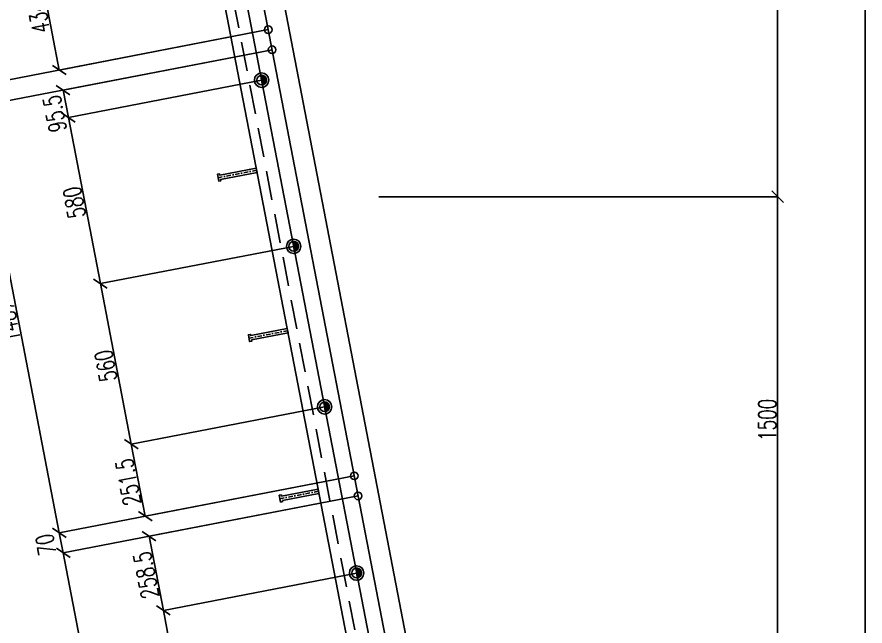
# Model space of a CAD drawing. Extents: x 707090 to 723393, y -5011 to 6523.
# Drawn here: x 717855 to 720764, y 2237 to 4324 of the extents above; entities that cross this region are included whole.
import ezdxf

# ---------------------------------------------------------------- set-up
doc = ezdxf.new("R2010")
doc.units = 0
doc.header["$LTSCALE"] = 200
doc.header["$MEASUREMENT"] = 0
doc.linetypes.add('DASHDOT', pattern=[1, 0.5, -0.25, 0, -0.25])
doc.linetypes.add('DASHED', pattern=[0.75, 0.5, -0.25])
doc.layers.get('0').update_dxf_attribs({"linetype": 'CONTINUOUS'})
for name, color, linetype in [('ASSI', 6, 'CONTINUOUS'), ('Echelon', 1, 'CONTINUOUS'), ('FORI', 2, 'CONTINUOUS'), ('LINEA_ANG', 2, 'CONTINUOUS'), ('LS', 7, 'CONTINUOUS'), ('MZ', 6, 'DASHDOT'), ('QT_MPR', 7, 'CONTINUOUS'), ('QT_MSP', 7, 'CONTINUOUS'), ('TRAT-Y', 7, 'DASHED')]:
    doc.layers.add(name, color=color, linetype=linetype)
doc.styles.add('QUOTE', font='ROMANS8.SHX', dxfattribs={"width": 0.7})
doc.styles.add('RS', font='ROMANS8.shx', dxfattribs={"width": 0.7})
doc.styles.get("Standard").update_dxf_attribs({"font": 'ROMANS8.SHX', "width": 0.7})
doc.dimstyles.new('TRATTO', dxfattribs={"dimscale": 0, "dimtxt": 60, "dimasz": 40, "dimexe": 0, "dimexo": 0, "dimgap": 5, "dimtad": 1, "dimrnd": 0.5, "dimdsep": 46, "dimtxsty": 'RS', "dimblk1": 'OBLIQUE', "dimblk2": 'OBLIQUE', "dimsah": 1, "dimcen": 0.09, "dimclrd": 2, "dimclre": 2, "dimclrt": 7, "dimadec": 0, "dimazin": 0, "dimtfac": 1, "dimtix": 1, "dimtmove": 2, "dimatfit": 3, "dimfxl": 1, "dimtolj": 1, "dimtzin": 0, "dimarcsym": 0})

# ---------------------------------------------------------------- blocks, each defined once
blk = doc.blocks.new('_OBLIQUE')
at = {"color": 0, "linetype": 'ByBlock'}
blk.add_line((-0.5, -0.5), (0.5, 0.5), dxfattribs=at)
blk = doc.blocks.new('*D20')
at = {"layer": 'LS', "color": 2, "lineweight": -2, "transparency": 16777216}
for p, q in [((718912, 5236.4), (720463.6, 5236.4)), ((720463.6, 5236.4), (720463.6, 3707.8)), ((719096.8, 3707.8), (720463.6, 3707.8))]:
    blk.add_line(p, q, dxfattribs=at)
at = {"layer": 'LS', "color": 2, "lineweight": -2, "transparency": 16777216, "xscale": 40, "yscale": 40, "zscale": 40}
for p, rotation in [((720463.6, 5236.4), 90), ((720463.6, 3707.8), 270)]:
    blk.add_blockref('_OBLIQUE', p, dxfattribs=dict(at, rotation=rotation))
at = {"layer": 'LS', "color": 7, "transparency": 16777216, "insert": (720428.6, 4472.1), "char_height": 60, "attachment_point": 5, "rotation": 90, "style": 'RS'}
blk.add_mtext('\\A1;1500', dxfattribs=at)
blk = doc.blocks.new('*D21')
at = {"layer": 'LS', "color": 2, "lineweight": -2, "transparency": 16777216}
for p, q in [((719096.8, 3707.8), (720463.6, 3707.8)), ((720463.6, 3707.8), (720463.6, 2179.1)), ((719338.9, 2179.1), (720463.6, 2179.1))]:
    blk.add_line(p, q, dxfattribs=at)
at = {"layer": 'LS', "color": 2, "lineweight": -2, "transparency": 16777216, "xscale": 40, "yscale": 40, "zscale": 40}
for p, rotation in [((720463.6, 3707.8), 90), ((720463.6, 2179.1), 270)]:
    blk.add_blockref('_OBLIQUE', p, dxfattribs=dict(at, rotation=rotation))
at = {"layer": 'LS', "color": 7, "transparency": 16777216, "insert": (720428.6, 2943.4), "char_height": 60, "attachment_point": 5, "rotation": 90, "style": 'RS'}
blk.add_mtext('\\A1;1500', dxfattribs=at)
blk = doc.blocks.new('16')
blk.add_circle((0, 0), 1)
blk = doc.blocks.new('ASSE98')
blk.add_line((0, 0), (1, 0))
at = {"color": 7, "style": 'QUOTE', "width": 0.5, "flags": 1}
for tag, p in [('TI', (1.38308, 6.82731)), ('DI_S', (1.38308, 6.42178)), ('D_S', (1.38308, 6.02092)), ('E_S', (1.38308, 5.68065)), ('NFORI', (1.36454, 5.29792)), ('ALAR', (1.36349, 4.93246)), ('FAM', (1.3775, 4.54645)), ('ALA', (1.38308, 4.19257)), ('DISP2', (1.38308, 3.84971)), ('DISP1', (1.38308, 3.50686)), ('PINZAF', (1.38308, 3.164)), ('PINZAI', (1.38308, 2.82114)), ('TRP', (1.38308, 2.47829)), ('NP', (1.38308, 2.13543)), ('SV', (1.38308, 1.79257)), ('PESO', (1.38308, 1.44971)), ('QUA', (1.38308, 1.10686)), ('LUN', (1.38308, 0.764)), ('PROF', (1.38308, 0.42114)), ('POS', (1.38308, 0.07829))]:
    blk.add_attdef(tag, p, '', height=0.2, dxfattribs=at)
at = {"color": 7, "flags": 1}
for tag, p in [('LAV1', (3.07431, 6.82847)), ('LAV2', (3.07431, 6.49513)), ('LAV3', (3.07431, 6.1618)), ('LAV4', (3.07431, 5.82847)), ('LAV5', (3.07431, 5.49513)), ('LAV6', (3.07431, 5.1618)), ('LAV7', (3.07431, 4.82847)), ('LAV8', (3.07431, 4.49513)), ('LAV9', (3.07431, 4.1618)), ('LAV10', (3.07431, 3.82847))]:
    blk.add_attdef(tag, p, '', height=0.2, dxfattribs=at)
blk = doc.blocks.new('P20')
at = {"color": 0}
for p, q in [((0, 0.98), (0.02, 1)), ((0, 0.94), (0.06, 1)), ((1, -0.01), (0, 0.99)), ((0, 0.89), (0.1, 0.99)), ((0, 0.85), (0.14, 0.99)), ((0, 0.8), (0.18, 0.98)), ((0, 0.76), (0.22, 0.98)), ((0, 0.71), (0.25, 0.97)), ((0, 0.67), (0.29, 0.96)), ((1, -0.05), (0, 0.95)), ((0, 0.62), (0.32, 0.95)), ((0, 0.58), (0.36, 0.93)), ((0, 0.53), (0.39, 0.92)), ((0, 0.49), (0.42, 0.91)), ((1, -0.09), (0, 0.9)), ((0, 0.44), (0.45, 0.89)), ((0, 0.4), (0.48, 0.88)), ((0.99, -0.13), (0, 0.86)), ((0, 0.35), (0.51, 0.86)), ((0, 0.31), (0.54, 0.84)), ((0, 0.26), (0.56, 0.83)), ((0.99, -0.17), (0, 0.81)), ((0, 0.22), (0.59, 0.81)), ((0, 0.17), (0.61, 0.79)), ((0.98, -0.21), (0, 0.77)), ((0, 0.13), (0.64, 0.77)), ((0, 0.08), (0.66, 0.75)), ((0, 0.04), (0.69, 0.73)), ((0.97, -0.25), (0, 0.72)), ((0, -0.01), (0.71, 0.7)), ((0.96, -0.28), (0, 0.68)), ((0, -0.05), (0.73, 0.68)), ((0, -0.1), (0.75, 0.66)), ((0.95, -0.32), (0, 0.63)), ((0, -0.14), (0.77, 0.63)), ((0, -0.19), (0.79, 0.61)), ((0.94, -0.35), (0, 0.59)), ((0, -0.23), (0.81, 0.58)), ((0, -0.28), (0.83, 0.56)), ((0.92, -0.38), (0, 0.54)), ((0, -0.32), (0.85, 0.53)), ((0.91, -0.41), (0, 0.5)), ((0, -0.36), (0.87, 0.5)), ((0, -0.41), (0.88, 0.47)), ((0.9, -0.44), (0, 0.45)), ((0, -0.45), (0.9, 0.44)), ((0.88, -0.47), (0, 0.41)), ((0, -0.5), (0.91, 0.41)), ((0, -0.54), (0.92, 0.38)), ((0.87, -0.5), (0, 0.36)), ((0, -0.59), (0.94, 0.35)), ((0.85, -0.53), (0, 0.32)), ((0, -0.63), (0.95, 0.31)), ((0, -0.68), (0.96, 0.28)), ((0.83, -0.56), (0, 0.27)), ((0, -0.72), (0.97, 0.25)), ((0.81, -0.58), (0, 0.23)), ((0, -0.77), (0.98, 0.21)), ((0.79, -0.61), (0, 0.18)), ((0, -0.81), (0.99, 0.17)), ((0.77, -0.63), (0, 0.14)), ((0, -0.86), (0.99, 0.13)), ((0.75, -0.66), (0, 0.09)), ((0, -0.9), (1, 0.09)), ((0.73, -0.68), (0, 0.05)), ((0, -0.95), (1, 0.05)), ((0.71, -0.7), (0, 0.01)), ((0, -0.99), (1, 0.01)), ((1, 0.04), (0.04, 1)), ((1, 0.09), (0.09, 1)), ((0.99, 0.14), (0.14, 0.99)), ((0.98, 0.19), (0.19, 0.98)), ((0.97, 0.25), (0.25, 0.97)), ((0.95, 0.31), (0.31, 0.95)), ((0.92, 0.38), (0.38, 0.92)), ((0.88, 0.47), (0.47, 0.88)), ((0.81, 0.59), (0.59, 0.81)), ((0.69, -0.73), (0, -0.04)), ((0.66, -0.75), (0, -0.08)), ((0.64, -0.77), (0, -0.13)), ((0.61, -0.79), (0, -0.17)), ((0.59, -0.81), (0, -0.22)), ((0.56, -0.83), (0, -0.26)), ((0.54, -0.84), (0, -0.31)), ((0.51, -0.86), (0, -0.35)), ((0.48, -0.88), (0, -0.4)), ((0.45, -0.89), (0, -0.44)), ((0.42, -0.91), (0, -0.49)), ((0.39, -0.92), (0, -0.53)), ((0.36, -0.93), (0, -0.58)), ((0.32, -0.95), (0, -0.62)), ((0.29, -0.96), (0, -0.67)), ((0.25, -0.97), (0, -0.71)), ((0.22, -0.98), (0, -0.76)), ((0.18, -0.98), (0, -0.8)), ((0.14, -0.99), (0, -0.85)), ((0.1, -0.99), (0, -0.89)), ((0.04, -1), (1, -0.04)), ((0.09, -1), (1, -0.09)), ((0.14, -0.99), (0.99, -0.14)), ((0.19, -0.98), (0.98, -0.19)), ((0.25, -0.97), (0.97, -0.25)), ((0.31, -0.95), (0.95, -0.31)), ((0.38, -0.92), (0.92, -0.38)), ((0.47, -0.88), (0.88, -0.47)), ((0.59, -0.81), (0.81, -0.59))]:
    blk.add_line(p, q, dxfattribs=at)
for radius in [1.5, 1]:
    blk.add_circle((0, 0), radius)
blk = doc.blocks.new('A$C6E393FD9')
at = {"layer": 'Echelon', "color": 3}
blk.add_lwpolyline([(2.5, 0), (0, 19.8), (168.6, 41.4), (167.9, 47.2), (177.8, 48.5), (181.8, 17.1), (171.9, 15.8), (171.2, 21.6), (2.5, 0)], close=True, dxfattribs=at)
at = {"layer": 'MZ', "ltscale": 0.2}
blk.add_line((1.3, 9.9), (179.8, 32.8), dxfattribs=at)
blk = doc.blocks.new('*D45')
at = {"layer": 'QT_MPR', "color": 2, "lineweight": -2, "transparency": 16777216}
for p, q in [((715879.6, 5236.4), (717131.6, 5477.9)), ((717131.6, 5477.9), (718900.4, -3694.3)), ((717648.5, -3935.7), (718900.4, -3694.3))]:
    blk.add_line(p, q, dxfattribs=at)
at = {"layer": 'QT_MPR', "color": 2, "lineweight": -2, "transparency": 16777216, "xscale": 40, "yscale": 40, "zscale": 40}
for p, rotation in [((717131.6, 5477.9), 100.9154326102447), ((718900.4, -3694.3), 280.9154326102447)]:
    blk.add_blockref('_OBLIQUE', p, dxfattribs=dict(at, rotation=rotation))
at = {"layer": 'QT_MPR', "color": 7, "transparency": 16777216, "insert": (717981.6, 885.2), "char_height": 60, "attachment_point": 5, "rotation": 100.9154, "style": 'RS'}
blk.add_mtext('\\A1;9341.5', dxfattribs=at)
blk = doc.blocks.new('*D95')
at = {"layer": 'QT_MPR', "color": 2, "lineweight": -2, "transparency": 16777216}
for p, q in [((718457.9, 5624.2), (717446.5, 5429.2)), ((717446.5, 5429.2), (717705.7, 4085.1)), ((718717.1, 4280.2), (717705.7, 4085.1))]:
    blk.add_line(p, q, dxfattribs=at)
at = {"layer": 'QT_MPR', "color": 2, "lineweight": -2, "transparency": 16777216, "xscale": 40, "yscale": 40, "zscale": 40}
for p, rotation in [((717446.5, 5429.2), 100.9154326102489), ((717705.7, 4085.1), 280.9154326102489)]:
    blk.add_blockref('_OBLIQUE', p, dxfattribs=dict(at, rotation=rotation))
at = {"layer": 'QT_MPR', "color": 7, "transparency": 16777216, "insert": (717541.7, 4750.5), "char_height": 60, "attachment_point": 5, "rotation": 100.9154, "style": 'RS'}
blk.add_mtext('\\A1;1368.5', dxfattribs=at)
blk = doc.blocks.new('*D96')
at = {"layer": 'QT_MPR', "color": 2, "lineweight": -2, "transparency": 16777216}
for p, q in [((718717.1, 4280.2), (717705.7, 4085.1)), ((718730.3, 4211.4), (717718.9, 4016.4)), ((717705.7, 4085.1), (717718.9, 4016.4))]:
    blk.add_line(p, q, dxfattribs=at)
at = {"layer": 'QT_MPR', "color": 2, "lineweight": -2, "transparency": 16777216, "xscale": 40, "yscale": 40, "zscale": 40}
for p, rotation in [((717705.7, 4085.1), 100.9154326102489), ((717718.9, 4016.4), 280.9154326102489)]:
    blk.add_blockref('_OBLIQUE', p, dxfattribs=dict(at, rotation=rotation))
at = {"layer": 'QT_MPR', "color": 7, "transparency": 16777216, "insert": (717678, 4044.1), "char_height": 60, "attachment_point": 5, "rotation": 100.9154, "style": 'RS'}
blk.add_mtext('\\A1;70', dxfattribs=at)
blk = doc.blocks.new('*D97')
at = {"layer": 'QT_MPR', "color": 2, "lineweight": -2, "transparency": 16777216}
for p, q in [((718730.3, 4211.4), (717718.9, 4016.4)), ((717718.9, 4016.4), (718000.5, 2556.4)), ((719011.9, 2751.5), (718000.5, 2556.4))]:
    blk.add_line(p, q, dxfattribs=at)
at = {"layer": 'QT_MPR', "color": 2, "lineweight": -2, "transparency": 16777216, "xscale": 40, "yscale": 40, "zscale": 40}
for p, rotation in [((717718.9, 4016.4), 100.9154326102489), ((718000.5, 2556.4), 280.9154326102489)]:
    blk.add_blockref('_OBLIQUE', p, dxfattribs=dict(at, rotation=rotation))
at = {"layer": 'QT_MPR', "color": 7, "transparency": 16777216, "insert": (717825.4, 3279.8), "char_height": 60, "attachment_point": 5, "rotation": 100.9154, "style": 'RS'}
blk.add_mtext('\\A1;1487', dxfattribs=at)
blk = doc.blocks.new('*D98')
at = {"layer": 'QT_MPR', "color": 2, "lineweight": -2, "transparency": 16777216}
for p, q in [((719011.9, 2751.5), (718000.5, 2556.4)), ((719025.1, 2682.8), (718013.8, 2487.7)), ((718000.5, 2556.4), (718013.8, 2487.7))]:
    blk.add_line(p, q, dxfattribs=at)
at = {"layer": 'QT_MPR', "color": 2, "lineweight": -2, "transparency": 16777216, "xscale": 40, "yscale": 40, "zscale": 40}
for p, rotation in [((718000.5, 2556.4), 100.9154326102489), ((718013.8, 2487.7), 280.9154326102489)]:
    blk.add_blockref('_OBLIQUE', p, dxfattribs=dict(at, rotation=rotation))
at = {"layer": 'QT_MPR', "color": 7, "transparency": 16777216, "insert": (717954.5, 2515.7), "char_height": 60, "attachment_point": 5, "rotation": 100.9154, "style": 'RS'}
blk.add_mtext('\\A1;70', dxfattribs=at)
blk = doc.blocks.new('*D99')
at = {"layer": 'QT_MPR', "color": 2, "lineweight": -2, "transparency": 16777216}
for p, q in [((719025.1, 2682.8), (718013.8, 2487.7)), ((718013.8, 2487.7), (718308.6, 959)), ((719319.9, 1154.1), (718308.6, 959))]:
    blk.add_line(p, q, dxfattribs=at)
at = {"layer": 'QT_MPR', "color": 2, "lineweight": -2, "transparency": 16777216, "xscale": 40, "yscale": 40, "zscale": 40}
for p, rotation in [((718013.8, 2487.7), 100.9154326102489), ((718308.6, 959), 280.9154326102489)]:
    blk.add_blockref('_OBLIQUE', p, dxfattribs=dict(at, rotation=rotation))
at = {"layer": 'QT_MPR', "color": 7, "transparency": 16777216, "insert": (718126.8, 1716.7), "char_height": 60, "attachment_point": 5, "rotation": 100.9154, "style": 'RS'}
blk.add_mtext('\\A1;1557', dxfattribs=at)
blk = doc.blocks.new('*D110')
at = {"layer": 'QT_MSP', "color": 2, "lineweight": -2, "transparency": 16777216}
for p, q in [((718580.8, 4696.4), (717918, 4568.6)), ((717918, 4568.6), (718000.3, 4141.9)), ((718717.1, 4280.2), (718000.3, 4141.9))]:
    blk.add_line(p, q, dxfattribs=at)
at = {"layer": 'QT_MSP', "color": 2, "lineweight": -2, "transparency": 16777216, "xscale": 40, "yscale": 40, "zscale": 40}
for p, rotation in [((717918, 4568.6), 100.9154326102489), ((718000.3, 4141.9), 280.9154326102489)]:
    blk.add_blockref('_OBLIQUE', p, dxfattribs=dict(at, rotation=rotation))
at = {"layer": 'QT_MSP', "color": 7, "transparency": 16777216, "insert": (717924.8, 4348.7), "char_height": 60, "attachment_point": 5, "rotation": 100.9154, "style": 'RS'}
blk.add_mtext('\\A1;434.5', dxfattribs=at)
blk = doc.blocks.new('*D111')
at = {"layer": 'QT_MSP', "color": 2, "lineweight": -2, "transparency": 16777216}
for p, q in [((718730.3, 4211.4), (718013.5, 4073.2)), ((718694.4, 4107.3), (718031.6, 3979.5)), ((718013.5, 4073.2), (718031.6, 3979.5))]:
    blk.add_line(p, q, dxfattribs=at)
at = {"layer": 'QT_MSP', "color": 2, "lineweight": -2, "transparency": 16777216, "xscale": 40, "yscale": 40, "zscale": 40}
for p, rotation in [((718013.5, 4073.2), 100.9154326102489), ((718031.6, 3979.5), 280.9154326102489)]:
    blk.add_blockref('_OBLIQUE', p, dxfattribs=dict(at, rotation=rotation))
at = {"layer": 'QT_MSP', "color": 7, "transparency": 16777216, "insert": (717985, 3992.3), "char_height": 60, "attachment_point": 5, "rotation": 100.9154, "style": 'RS'}
blk.add_mtext('\\A1;95.5', dxfattribs=at)
blk = doc.blocks.new('*D112')
at = {"layer": 'QT_MSP', "color": 2, "lineweight": -2, "transparency": 16777216}
for p, q in [((718694.4, 4107.3), (718031.6, 3979.5)), ((718031.6, 3979.5), (718141.4, 3410)), ((718804.2, 3537.8), (718141.4, 3410))]:
    blk.add_line(p, q, dxfattribs=at)
at = {"layer": 'QT_MSP', "color": 2, "lineweight": -2, "transparency": 16777216, "xscale": 40, "yscale": 40, "zscale": 40}
for p, rotation in [((718031.6, 3979.5), 100.9154326102489), ((718141.4, 3410), 280.9154326102489)]:
    blk.add_blockref('_OBLIQUE', p, dxfattribs=dict(at, rotation=rotation))
at = {"layer": 'QT_MSP', "color": 7, "transparency": 16777216, "insert": (718052.1, 3688.1), "char_height": 60, "attachment_point": 5, "rotation": 100.9154, "style": 'RS'}
blk.add_mtext('\\A1;580', dxfattribs=at)
blk = doc.blocks.new('*D113')
at = {"layer": 'QT_MSP', "color": 2, "lineweight": -2, "transparency": 16777216}
for p, q in [((718804.2, 3537.8), (718141.4, 3410)), ((718141.4, 3410), (718247.5, 2860.1)), ((718910.3, 2987.9), (718247.5, 2860.1))]:
    blk.add_line(p, q, dxfattribs=at)
at = {"layer": 'QT_MSP', "color": 2, "lineweight": -2, "transparency": 16777216, "xscale": 40, "yscale": 40, "zscale": 40}
for p, rotation in [((718141.4, 3410), 100.9154326102489), ((718247.5, 2860.1), 280.9154326102489)]:
    blk.add_blockref('_OBLIQUE', p, dxfattribs=dict(at, rotation=rotation))
at = {"layer": 'QT_MSP', "color": 7, "transparency": 16777216, "insert": (718160.1, 3128.4), "char_height": 60, "attachment_point": 5, "rotation": 100.9154, "style": 'RS'}
blk.add_mtext('\\A1;560', dxfattribs=at)
blk = doc.blocks.new('*D114')
at = {"layer": 'QT_MSP', "color": 2, "lineweight": -2, "transparency": 16777216}
for p, q in [((718910.3, 2987.9), (718247.5, 2860.1)), ((718247.5, 2860.1), (718295.1, 2613.3)), ((719011.9, 2751.5), (718295.1, 2613.3))]:
    blk.add_line(p, q, dxfattribs=at)
at = {"layer": 'QT_MSP', "color": 2, "lineweight": -2, "transparency": 16777216, "xscale": 40, "yscale": 40, "zscale": 40}
for p, rotation in [((718247.5, 2860.1), 100.9154326102489), ((718295.1, 2613.3), 280.9154326102489)]:
    blk.add_blockref('_OBLIQUE', p, dxfattribs=dict(at, rotation=rotation))
at = {"layer": 'QT_MSP', "color": 7, "transparency": 16777216, "insert": (718236.9, 2730.1), "char_height": 60, "attachment_point": 5, "rotation": 100.9154, "style": 'RS'}
blk.add_mtext('\\A1;251.5', dxfattribs=at)
blk = doc.blocks.new('*D115')
at = {"layer": 'QT_MSP', "color": 2, "lineweight": -2, "transparency": 16777216}
for p, q in [((719025.1, 2682.8), (718308.3, 2544.5)), ((718308.3, 2544.5), (718357.3, 2290.6)), ((719020.1, 2418.4), (718357.3, 2290.6))]:
    blk.add_line(p, q, dxfattribs=at)
at = {"layer": 'QT_MSP', "color": 2, "lineweight": -2, "transparency": 16777216, "xscale": 40, "yscale": 40, "zscale": 40}
for p, rotation in [((718308.3, 2544.5), 100.9154326102489), ((718357.3, 2290.6), 280.9154326102489)]:
    blk.add_blockref('_OBLIQUE', p, dxfattribs=dict(at, rotation=rotation))
at = {"layer": 'QT_MSP', "color": 7, "transparency": 16777216, "insert": (718298.4, 2410.9), "char_height": 60, "attachment_point": 5, "rotation": 100.9154, "style": 'RS'}
blk.add_mtext('\\A1;258.5', dxfattribs=at)
blk = doc.blocks.new('*D116')
at = {"layer": 'QT_MSP', "color": 2, "lineweight": -2, "transparency": 16777216}
for p, q in [((719020.1, 2418.4), (718357.3, 2290.6)), ((718357.3, 2290.6), (718470.9, 1701.5)), ((719133.7, 1829.3), (718470.9, 1701.5))]:
    blk.add_line(p, q, dxfattribs=at)
at = {"layer": 'QT_MSP', "color": 2, "lineweight": -2, "transparency": 16777216, "xscale": 40, "yscale": 40, "zscale": 40}
for p, rotation in [((718357.3, 2290.6), 100.9154326102489), ((718470.9, 1701.5), 280.9154326102489)]:
    blk.add_blockref('_OBLIQUE', p, dxfattribs=dict(at, rotation=rotation))
at = {"layer": 'QT_MSP', "color": 7, "transparency": 16777216, "insert": (718379.7, 1989.4), "char_height": 60, "attachment_point": 5, "rotation": 100.9154, "style": 'RS'}
blk.add_mtext('\\A1;600', dxfattribs=at)

msp = doc.modelspace()

# ---------------------------------------------------------------- linework, layer by layer
at = {"layer": 'LINEA_ANG'}
for p, q in [((718382.312, 6385.644), (720201.304, -3046.562)), ((720004.922, -3084.434), (718185.931, 6347.772))]:
    msp.add_line(p, q, dxfattribs=at)
at = {"layer": 'LS', "color": 6}
for p, q in [((718259.584, 6361.976), (720078.575, -3070.23)), ((719929.759, -2008.159), (718457.866, 5624.2))]:
    msp.add_line(p, q, dxfattribs=at)
at = {"layer": 'LS', "color": 2}
msp.add_line((720763.584, 5236.447), (720763.584, -3334.242), dxfattribs=at)
at = {"layer": 'TRAT-Y'}
msp.add_line((720036.343, -3078.374), (718217.352, 6353.831), dxfattribs=at)

# ---------------------------------------------------------------- block references
at = {"layer": 'ASSI', "xscale": 9606, "rotation": 280.9154326102488}
msp.add_blockref('ASSE98', (718185.931, 6347.772), dxfattribs=at)
at = {"layer": 'FORI'}
for name, p, xscale, yscale, zscale, rotation in [('16', (718717.059, 4280.182), -13, 13, 13, 21.8308652204935), ('16', (718730.314, 4211.448), -13, 13, 13, 21.8308652204935), ('P20', (718694.395, 4107.303), 16.5, 16.5, 16.5, 7.543052222774039), ('P20', (718804.224, 3537.796), 16.5, 16.5, 16.5, 7.543052222774039), ('P20', (718910.265, 2987.928), 16.5, 16.5, 16.5, 7.543052222774039), ('16', (719011.866, 2751.486), -13, 13, 13, 21.8308652204935), ('16', (719025.122, 2682.752), -13, 13, 13, 21.8308652204935), ('P20', (719020.094, 2418.421), 16.5, 16.5, 16.5, 7.543052222774039)]:
    msp.add_blockref(name, p, dxfattribs=dict(at, xscale=xscale, yscale=yscale, zscale=zscale, rotation=rotation))
at = {"layer": 'LS', "color": 6, "xscale": 0.75, "yscale": 0.75, "zscale": 0.75, "rotation": 183.6182233075684}
for p in [(718678.031, 3806.011), (718784.073, 3256.143), (718890.115, 2706.274)]:
    msp.add_blockref('A$C6E393FD9', p, dxfattribs=at)

# ---------------------------------------------------------------- dimensions: what is measured, and where the dimension line sits
at = {"layer": 'LS'}
for base, p1, p2, picture, middle in [((720463.583, 3707.751), (718912.043, 5236.447), (719096.767, 3707.751), '*D20', (720428.583, 4472.099)), ((720463.583, 2179.055), (719096.767, 3707.751), (719338.899, 2179.055), '*D21', (720428.583, 2943.403))]:
    dim = msp.add_linear_dim(base=base, p1=p1, p2=p2, angle=90, dimstyle='TRATTO', override={"dimscale": 1, "dimlfac": 0.981228}, dxfattribs=at)
    dim.commit()
    dim.dimension.update_dxf_attribs({"geometry": picture, "text_midpoint": middle})
at = {"layer": 'QT_MPR'}
for base, p1, p2, text, picture, middle in [((717705.694, 4085.141), (718457.866, 5624.2), (718717.059, 4280.182), '1368.5', '*D95', (717541.731, 4750.523)), ((718900.422, -3694.294), (715879.635, 5236.447), (717648.48, -3935.729), '9341.5', '*D45', (717981.633, 885.167)), ((717718.949, 4016.407), (718717.059, 4280.182), (718730.314, 4211.448), '70', '*D96', (717677.955, 4044.147)), ((718000.501, 2556.445), (718730.314, 4211.448), (719011.866, 2751.486), '1487', '*D97', (717825.358, 3279.799)), ((718013.757, 2487.711), (719011.866, 2751.486), (719025.122, 2682.752), '70', '*D98', (717954.451, 2515.684)), ((718308.564, 959.015), (719025.122, 2682.752), (719319.929, 1154.056), '1557', '*D99', (718126.794, 1716.736))]:
    dim = msp.add_linear_dim(base=base, p1=p1, p2=p2, angle=100.915433, text=text, dimstyle='TRATTO', override={"dimscale": 1}, dxfattribs=at)
    dim.commit()
    dim.dimension.update_dxf_attribs({"geometry": picture, "text_midpoint": middle, "dimtype": 128})
at = {"layer": 'QT_MSP'}
for base, p1, p2, text, picture, middle in [((718000.266, 4141.949), (718580.779, 4696.447), (718717.059, 4280.182), '434.5', '*D110', (717924.757, 4348.661)), ((718031.598, 3979.483), (718730.314, 4211.448), (718694.395, 4107.303), '95.5', '*D111', (717985.009, 3992.289)), ((718141.426, 3409.976), (718694.395, 4107.303), (718804.224, 3537.796), '580', '*D112', (718052.145, 3688.102)), ((718247.468, 2860.108), (718804.224, 3537.796), (718910.265, 2987.928), '560', '*D113', (718160.08, 3128.414)), ((718295.074, 2613.253), (718910.265, 2987.928), (719011.866, 2751.486), '251.5', '*D114', (718236.904, 2730.053)), ((718357.297, 2290.601), (719025.122, 2682.752), (719020.094, 2418.421), '258.5', '*D115', (718298.446, 2410.933)), ((718470.913, 1701.457), (719020.094, 2418.421), (719133.71, 1829.277), '600', '*D116', (718379.738, 1989.402))]:
    dim = msp.add_linear_dim(base=base, p1=p1, p2=p2, angle=100.915433, text=text, dimstyle='TRATTO', override={"dimscale": 1}, dxfattribs=at)
    dim.commit()
    dim.dimension.update_dxf_attribs({"geometry": picture, "text_midpoint": middle, "dimtype": 128})

doc.saveas('drawing.dxf')
